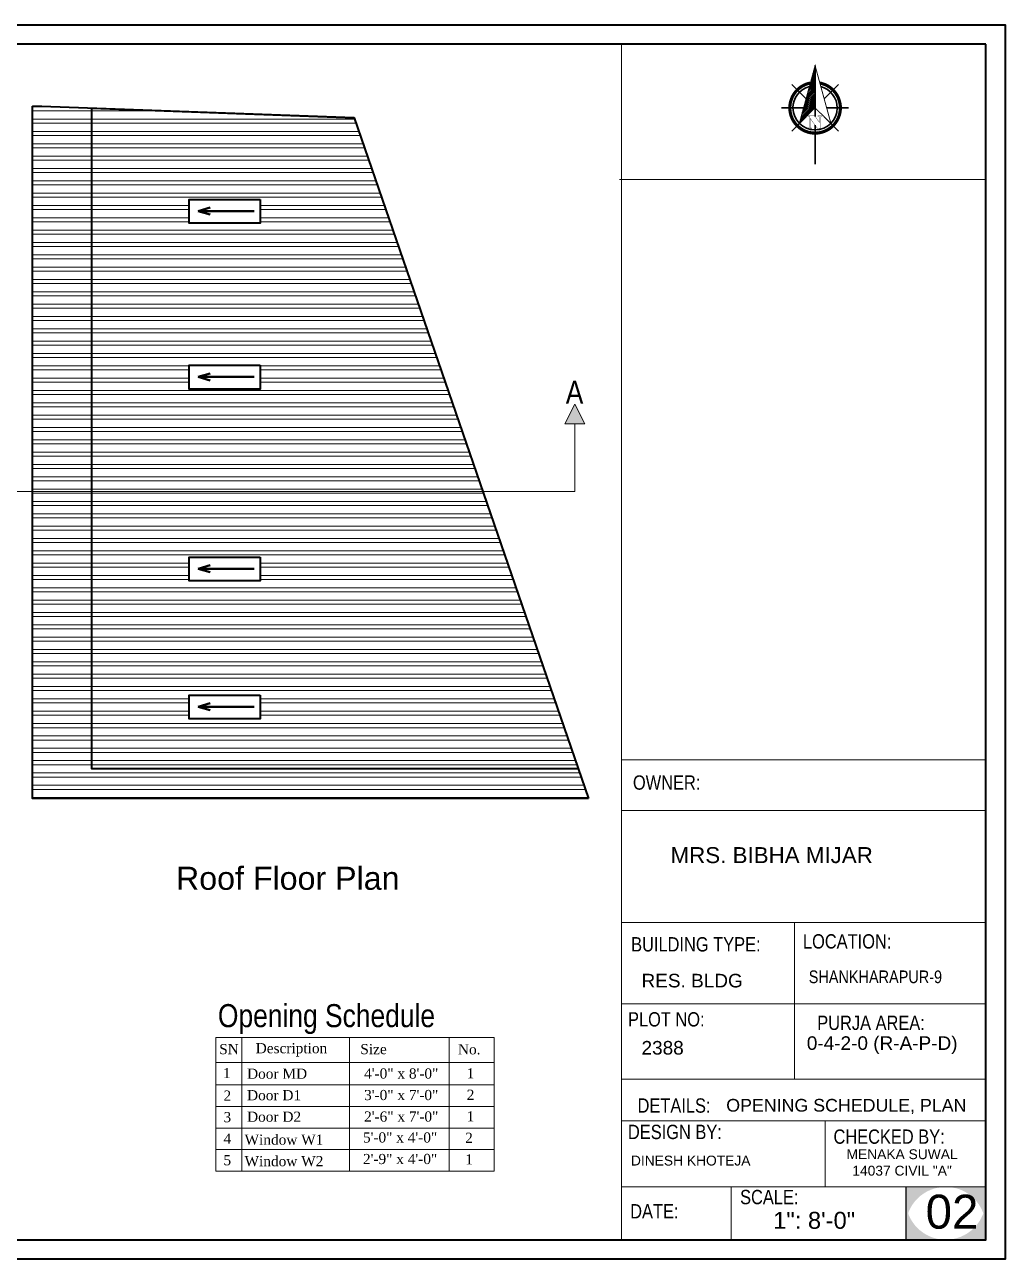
# Model space of a CAD drawing. Header units: inches. Extents: x 376358 to 406049, y -63575 to -53607.
# Drawn here: x 403954 to 404550, y -59273 to -58523 of the extents above; entities that cross this region are included whole.
import ezdxf

# ---------------------------------------------------------------- set-up
doc = ezdxf.new("R2010")
doc.units = ezdxf.units.IN
doc.header["$LTSCALE"] = 2
doc.header["$MEASUREMENT"] = 0
doc.layers.get('0').update_dxf_attribs({"linetype": 'CONTINUOUS'})
for name, color, linetype, lineweight in [('DIM_LINE', 173, 'CONTINUOUS', 20), ('DIMENTION', 140, 'CONTINUOUS', 0), ('door', 20, 'CONTINUOUS', 35), ('Rebars', 1, 'CONTINUOUS', 13), ('Siteplan', 7, 'CONTINUOUS', 30), ('steps', 253, 'CONTINUOUS', 20), ('TEXT', 181, 'CONTINUOUS', 25), ('WALL - A', 1, 'CONTINUOUS', 40)]:
    doc.layers.add(name, color=color, linetype=linetype, lineweight=lineweight)
doc.layers.add('Normal Wall', color=7, linetype='CONTINUOUS', lineweight=35, true_color=0xffaf89)
doc.layers.add('Rear Wall', color=7, linetype='CONTINUOUS', lineweight=20, true_color=0xd4e480)
doc.styles.get("Standard").update_dxf_attribs({"font": 'ARIALN.TTF'})
doc.styles.add('SwissBT', font='swiss.ttf', dxfattribs={"height": 12})
doc.styles.add('TIMES', font='times.ttf')
pattern_1 = [(180, (45016.619, -8639.9095), (-4e-16, -7.5), []), (180, (45014.119, -8637.4095), (-4e-16, -7.5), [])]

# ---------------------------------------------------------------- blocks, each defined once
blk = doc.blocks.new('*X29')
at = {"color": 0}
for p, q in [((146.95, -410.95), (147.62, -410.29)), ((147.15, -410.22), (147.62, -409.76)), ((147.35, -409.49), (147.62, -409.23)), ((147.55, -408.76), (147.62, -408.7)), ((145.56, -416.06), (147.62, -414)), ((145.76, -415.33), (147.62, -413.47)), ((145.96, -414.6), (147.62, -412.94)), ((146.16, -413.87), (147.62, -412.41)), ((146.36, -413.14), (147.62, -411.88)), ((146.55, -412.41), (147.62, -411.35)), ((146.75, -411.68), (147.62, -410.82)), ((143.96, -421.9), (147.62, -418.24)), ((144.16, -421.17), (147.62, -417.71)), ((144.36, -420.44), (147.62, -417.18)), ((144.56, -419.71), (147.62, -416.65)), ((144.76, -418.98), (147.62, -416.12)), ((144.96, -418.25), (147.62, -415.59)), ((145.16, -417.52), (147.62, -415.06)), ((145.36, -416.79), (147.62, -414.53)), ((142.76, -426.28), (147.62, -421.42)), ((142.96, -425.55), (147.62, -420.89)), ((143.16, -424.82), (147.62, -420.36)), ((143.36, -424.09), (147.62, -419.83)), ((143.56, -423.36), (147.62, -419.3)), ((143.76, -422.63), (147.62, -418.77))]:
    blk.add_line(p, q, dxfattribs=at)
blk = doc.blocks.new('NORTH_15')
for p, q in [((0, 3.66), (0, 10.62)), ((-2.87, 2.87), (-7.37, 7.37)), ((2.87, 2.87), (7.37, 7.37)), ((-13.37, 0), (2.72, 0)), ((5.49, 0), (17.83, 0)), ((-2.87, -2.87), (-7.37, -7.37)), ((0, -3.66), (0, -10.62)), ((2.87, -2.87), (7.37, -7.37))]:
    blk.add_line(p, q)
at = {"const_width": 1}
for points in [[(0, -8, 1), (0, 8, 0.359415), (-7.86, 1.52, 1)], [(-7.86, -1.52, 0.359415), (0, -8, 1)]]:
    blk.add_lwpolyline(points, format="xyb", dxfattribs=at)
for points, const_width in [([(4.96, -5.01), (-13.37, 0), (4.9, 5), (0, 0), (4.96, -5.01)], 0.3), ([(5.93, -1.55), (6, -1.55), (6.07, -1.54), (6.13, -1.53), (6.17, -1.52), (6.22, -1.51), (6.26, -1.49), (6.28, -1.47), (6.3, -1.45), (6.32, -1.42), (6.33, -1.39), (6.35, -1.34), (6.36, -1.29), (6.37, -1.23), (6.38, -1.16), (6.38, -1.08), (6.38, -1), (6.54, -1), (6.54, -2.34), (6.38, -2.34), (6.38, -2.3), (6.38, -2.23), (6.38, -2.16), (6.37, -2.09), (6.36, -2.04), (6.35, -1.99), (6.33, -1.95), (6.32, -1.91), (6.3, -1.88), (6.28, -1.86), (6.26, -1.83), (6.22, -1.81), (6.18, -1.8), (6.13, -1.78), (6.07, -1.77), (6.01, -1.76), (5.95, -1.76), (2.66, -1.76), (2.66, -2.34), (2.5, -2.34), (2.5, -0.16), (4.71, 1.44), (3.14, 1.44), (3.07, 1.44), (3, 1.43), (2.94, 1.42), (2.89, 1.41), (2.85, 1.4), (2.81, 1.38), (2.78, 1.36), (2.76, 1.34), (2.74, 1.31), (2.72, 1.27), (2.7, 1.22), (2.69, 1.17), (2.68, 1.11), (2.67, 1.04), (2.66, 0.97), (2.66, 0.89), (2.66, 0.87), (2.5, 0.87), (2.5, 2.21), (2.66, 2.21), (2.66, 2.17), (2.66, 2.09), (2.67, 2.03), (2.68, 1.97), (2.69, 1.91), (2.7, 1.86), (2.71, 1.82), (2.73, 1.78), (2.75, 1.76), (2.77, 1.74), (2.8, 1.72), (2.85, 1.7), (2.89, 1.68), (2.94, 1.67), (3, 1.66), (3.07, 1.66), (3.14, 1.66), (6.54, 1.66), (6.54, 0.75), (3.33, -1.55), (5.93, -1.55), (5.93, -1.55)], 0.1)]:
    blk.add_lwpolyline(points, dxfattribs=dict(const_width=const_width))
for start, end in [(90, 164.973), (270, 90), (195.027, 270)]:
    blk.add_arc((0, 0), 7, start, end)
at = {"rotation": 90}
blk.add_blockref('*X29', (-421.89, -147.62), dxfattribs=at)
blk = doc.blocks.new('A$C0BDB7EE9')
at = {"layer": 'Siteplan', "xscale": 2.999999999999779, "yscale": 2.999999999999779, "zscale": 2.999999999999779, "rotation": 247.8612575918487}
blk.add_blockref('NORTH_15', (20.2, 49.5), dxfattribs=at)
blk = doc.blocks.new('A$C327B4BBD')
at = {"layer": 'DIMENTION', "ltscale": 0.3, "xscale": 1.171875000000082, "yscale": 1.171875000000082, "zscale": 1.171875000000082, "rotation": 112.1387424081494}
blk.add_blockref('A$C0BDB7EE9', (16.1, 0), dxfattribs=at)

msp = doc.modelspace()

# ---------------------------------------------------------------- hatches: boundary and pattern name
at = {"linetype": 'ByBlock', "lineweight": 5}
msp.add_hatch(color=7, dxfattribs=at).paths.add_polyline_path([(404288.55, -58753.15), (404294.55, -58765.15), (404282.55, -58765.15)])
msp.add_hatch(color=0).paths.add_polyline_path([(404538.28, -59229.06), (404513.97, -59229.06, -0.414214), (404538.28, -59253.37)])
at = {"layer": 'DIM_LINE'}
h = msp.add_hatch(dxfattribs=at)
h.set_pattern_fill('ANSI32', color=256, scale=20, angle=135)
h.set_pattern_definition(pattern_1)
h.paths.add_polyline_path([(403994.93, -58573.37), (403958.93, -58572.07), (403958.93, -58806.32), (403994.93, -58806.32)])
h = msp.add_hatch(dxfattribs=at)
h.set_pattern_fill('ANSI32', color=256, scale=20, angle=135)
h.set_pattern_definition(pattern_1)
h.paths.add_polyline_path([(404154.43, -58579.11), (403994.93, -58573.37), (403994.93, -58806.32), (404232.68, -58806.32)])
h.paths.add_polyline_path([(404097.38, -58729.6), (404097.38, -58744.06), (404054.05, -58744.06), (404054.05, -58729.6)], flags=16)
h.paths.add_polyline_path([(404097.38, -58643.3), (404054.05, -58643.3), (404054.05, -58628.85), (404097.38, -58628.85)], flags=16)
h = msp.add_hatch(dxfattribs=at)
h.set_pattern_fill('ANSI32', color=256, scale=20, angle=135)
h.set_pattern_definition(pattern_1)
h.paths.add_polyline_path([(404296.94, -58992.89), (404290.74, -58974.89), (403994.93, -58974.89), (403994.93, -58806.32), (403958.93, -58806.32), (403958.93, -58992.89)])
h = msp.add_hatch(dxfattribs=at)
h.set_pattern_fill('ANSI32', color=256, scale=20, angle=135)
h.set_pattern_definition(pattern_1)
h.paths.add_polyline_path([(404290.74, -58974.89), (404232.68, -58806.32), (403994.93, -58806.32), (403994.93, -58974.89)])
h.paths.add_polyline_path([(404097.38, -58930.12), (404097.38, -58944.57), (404054.05, -58944.57), (404054.05, -58930.12)], flags=16)
h.paths.add_polyline_path([(404097.38, -58860.67), (404054.05, -58860.67), (404054.05, -58846.22), (404097.38, -58846.22)], flags=16)
at = {"layer": 'TEXT'}
for points in [[(404513.97, -59229.06), (404489.66, -59229.06), (404489.66, -59253.37, -0.414214)], [(404513.97, -59229.06), (404489.66, -59229.06), (404489.66, -59253.37, -0.414214)], [(404538.28, -59229.06), (404513.97, -59229.06, -0.414214), (404538.28, -59253.37)], [(404489.66, -59236.87), (404489.66, -59261.18), (404513.97, -59261.18, -0.414214)], [(404489.66, -59236.87), (404489.66, -59261.18), (404513.97, -59261.18, -0.414214)], [(404538.28, -59236.87, -0.414214), (404513.97, -59261.18), (404538.28, -59261.18)], [(404538.28, -59236.87, -0.414214), (404513.97, -59261.18), (404538.28, -59261.18)]]:
    msp.add_hatch(color=0, dxfattribs=at).paths.add_polyline_path(points)

# ---------------------------------------------------------------- linework, layer by layer
at = {"color": 7, "linetype": 'ByBlock', "lineweight": 5}
for p, q in [((404288.55, -58753.15), (404282.55, -58765.15)), ((404294.55, -58765.15), (404288.55, -58753.15)), ((404294.55, -58765.15), (404282.55, -58765.15)), ((404288.55, -58806.32), (404288.55, -58765.15)), ((404288.55, -58806.32), (403917.81, -58806.32))]:
    msp.add_line(p, q, dxfattribs=at)
at = {"color": 0}
msp.add_line((404489.66, -59229.06), (404489.66, -59261.18), dxfattribs=at)
msp.add_line((404489.66, -59229.06), (404489.66, -59261.18), dxfattribs=at)
at = {"layer": 'DIM_LINE'}
for points in [[(404054.05, -58628.85), (404054.05, -58643.3), (404097.38, -58643.3), (404097.38, -58628.85)], [(404054.05, -58729.6), (404054.05, -58744.06), (404097.38, -58744.06), (404097.38, -58729.6)], [(404054.05, -58846.22), (404054.05, -58860.67), (404097.38, -58860.67), (404097.38, -58846.22)], [(404054.05, -58930.12), (404054.05, -58944.57), (404097.38, -58944.57), (404097.38, -58930.12)]]:
    msp.add_lwpolyline(points, close=True, dxfattribs=at)
at = {"layer": 'door', "ltscale": 0.5}
msp.add_line((404154.43, -58579.11), (403958.93, -58572.07), dxfattribs=at)
for points in [[(404296.94, -58992.89), (403958.93, -58992.89), (403958.93, -58572.07)], [(404290.74, -58974.89), (403994.93, -58974.89), (403994.93, -58573.37), (404154.43, -58579.11), (404296.94, -58992.89)]]:
    msp.add_lwpolyline(points, dxfattribs=at)
for points in [[(404097.38, -58628.85), (404097.38, -58643.3), (404054.05, -58643.3), (404054.05, -58628.85)], [(404097.38, -58729.6), (404097.38, -58744.06), (404054.05, -58744.06), (404054.05, -58729.6)], [(404097.38, -58846.22), (404097.38, -58860.67), (404054.05, -58860.67), (404054.05, -58846.22)], [(404097.38, -58930.12), (404097.38, -58944.57), (404054.05, -58944.57), (404054.05, -58930.12)]]:
    msp.add_lwpolyline(points, close=True, dxfattribs=at)
at = {"layer": 'Normal Wall'}
for points in [[(403492.18, -58522.56), (404550.19, -58522.56), (404550.19, -59273.09), (403492.18, -59273.09)], [(403492.18, -58522.56), (404550.19, -58522.56), (404550.19, -59273.09), (403492.18, -59273.09)], [(404538.28, -58534.47), (403516, -58534.47), (403516, -59261.18), (404538.28, -59261.18)], [(404538.28, -58534.47), (403516, -58534.47), (403516, -59261.18), (404538.28, -59261.18)]]:
    msp.add_lwpolyline(points, close=True, dxfattribs=at)
at = {"layer": 'Rear Wall'}
for p, q in [((404316.86, -58978.74), (404316.86, -58534.47)), ((404315.68, -58616.77), (404538.28, -58616.77)), ((404316.86, -58969.48), (404538.28, -58969.48)), ((404316.86, -58969.48), (404538.28, -58969.48)), ((404316.86, -58969.48), (404538.28, -58969.48)), ((404316.86, -58969.48), (404538.28, -58969.48)), ((404316.86, -59000.28), (404538.28, -59000.28)), ((404316.86, -59000.28), (404538.28, -59000.28)), ((404316.86, -59068.34), (404538.28, -59068.34)), ((404316.86, -59068.34), (404538.28, -59068.34)), ((404422.13, -59068.34), (404422.13, -59154.24)), ((404422.13, -59068.34), (404422.13, -59163.51)), ((404316.86, -59117.83), (404538.28, -59117.83)), ((404316.86, -59117.83), (404538.28, -59117.83)), ((404316.86, -59163.51), (404538.28, -59163.51)), ((404316.86, -59188.94), (404538.28, -59188.94)), ((404316.86, -59188.94), (404538.28, -59188.94)), ((404440.71, -59229.06), (404440.71, -59188.94)), ((404440.71, -59229.06), (404440.71, -59188.94)), ((404316.86, -59229.06), (404538.28, -59229.06)), ((404316.86, -59229.06), (404538.28, -59229.06)), ((404383.6, -59229.06), (404383.6, -59261.18)), ((404383.6, -59229.06), (404383.6, -59261.18))]:
    msp.add_line(p, q, dxfattribs=at)
msp.add_lwpolyline([(404316.86, -58969.48), (404538.28, -58969.48), (404538.28, -59261.18), (404316.86, -59261.18)], close=True, dxfattribs=at)
msp.add_lwpolyline([(404316.86, -58969.48), (404538.28, -58969.48), (404538.28, -59261.18), (404316.86, -59261.18)], close=True, dxfattribs=at)
at = {"layer": 'steps', "color": 7, "lineweight": 5, "ltscale": 0.3}
for p, q in [((404070.26, -59138.17), (404239.48, -59138.17)), ((404070.26, -59219.44), (404070.26, -59138.17)), ((404086.21, -59138.17), (404086.21, -59219.44)), ((404151.62, -59138.17), (404151.62, -59219.44)), ((404212.17, -59138.17), (404212.17, -59219.44)), ((404239.48, -59138.17), (404239.48, -59219.44)), ((404070.26, -59153.53), (404239.48, -59153.53)), ((404070.26, -59153.53), (404239.48, -59153.53)), ((404070.26, -59167.11), (404239.48, -59167.11)), ((404070.26, -59180.19), (404239.48, -59180.19)), ((404070.26, -59193.27), (404239.48, -59193.27)), ((404070.26, -59206.36), (404239.48, -59206.36)), ((404070.26, -59219.44), (404239.48, -59219.44))]:
    msp.add_line(p, q, dxfattribs=at)
at = {"layer": 'WALL - A'}
for p, q in [((404059.64, -58635.88), (404066.94, -58633.75)), ((404093.62, -58635.88), (404059.64, -58635.88)), ((404059.64, -58635.88), (404066.94, -58638.01)), ((404059.64, -58736.64), (404066.94, -58734.51)), ((404093.62, -58736.64), (404059.64, -58736.64)), ((404059.64, -58736.64), (404066.94, -58738.76)), ((404059.64, -58853.25), (404066.94, -58851.13)), ((404093.62, -58853.25), (404059.64, -58853.25)), ((404059.64, -58853.25), (404066.94, -58855.38)), ((404059.64, -58937.15), (404066.94, -58935.03)), ((404093.62, -58937.15), (404059.64, -58937.15)), ((404059.64, -58937.15), (404066.94, -58939.28))]:
    msp.add_line(p, q, dxfattribs=at)

# ---------------------------------------------------------------- block references
at = {"layer": 'Rebars', "xscale": 0.5459999999999999, "yscale": 0.5459999999999999, "zscale": 0.5459999999999999, "rotation": 270}
msp.add_blockref('A$C327B4BBD', (404434.55, -58598.55), dxfattribs=at)

# ---------------------------------------------------------------- texts
at = {"color": 0}
for s, p in [('OWNER:', (404323.86, -58987.62)), ('LOCATION:', (404427.2, -59084.17))]:
    msp.add_text(s, height=8.704, dxfattribs=at).set_placement(p)
at = {"color": 7, "linetype": 'ByBlock', "lineweight": 5}
msp.add_text('Opening Schedule', height=14, dxfattribs=at).set_placement((404071.62, -59131.97))
at = {"color": 7, "linetype": 'ByBlock', "lineweight": 5, "char_height": 14}
for s, insert, width, attachment_point in [('A', (404293.73, -58739.04), 26.5803, 3), ('{\\fArial CE|b0|i0|c0|p34;Roof\\fArial CE|b0|i0|c238|p34; Floor Plan}', (404114.07, -59041.56), 235.547, 5)]:
    msp.add_mtext(s, dxfattribs=dict(at, insert=insert, width=width, attachment_point=attachment_point))
at = {"layer": 'steps', "color": 7, "lineweight": 5, "ltscale": 0.3, "style": 'TIMES'}
for s, height, p in [('Description', 6.169, (404094.59, -59147.83)), ('SN', 6.169, (404072.39, -59148.39)), ('Size', 6.169, (404158.18, -59148.39)), ('No.', 6.169, (404217.52, -59148.52)), ('1', 6.17, (404074.7, -59162.94)), ('Door MD', 6.169, (404089.33, -59163.32)), ('4\'-0" x 8\'-0"', 6.169, (404160.47, -59163.23)), ('1', 6.17, (404222.84, -59163.07)), ('2', 6.17, (404075.01, -59176.66)), ('Door D1', 6.169, (404089.33, -59176.41)), ('3\'-0" x 7\'-0"', 6.169, (404160.47, -59176.31)), ('2', 6.17, (404222.84, -59176.15)), ('3', 6.17, (404075.01, -59189.74)), ('Door D2', 6.169, (404089.33, -59189.49)), ('2\'-6" x 7\'-0"', 6.169, (404160.47, -59189.4)), ('1', 6.17, (404222.84, -59189.23)), ('4', 6.17, (404075.01, -59202.82)), ('Window W1', 6.169, (404087.83, -59203.41)), ('5\'-0" x 4\'-0"', 6.169, (404159.78, -59202.1)), ('2', 6.17, (404221.9, -59202.32)), ('2\'-9" x 4\'-0"', 6.169, (404159.78, -59215.19)), ('5', 6.17, (404075.01, -59215.9)), ('Window W2', 6.169, (404087.83, -59216.5)), ('1', 6.17, (404221.9, -59215.4))]:
    msp.add_text(s, height=height, dxfattribs=at).set_placement(p)
at = {"layer": 'TEXT', "color": 0}
for s, height, p in [('OWNER:', 8.704, (404323.86, -58987.62)), ('LOCATION:', 8.704, (404427.2, -59084.17)), ('CHECKED BY:', 8.7044, (404445.77, -59202.86)), ('CHECKED BY:', 8.7044, (404445.77, -59202.86)), ('SCALE:', 8.704, (404389, -59239.59)), ('SCALE:', 8.704, (404389, -59239.59))]:
    msp.add_text(s, height=height, dxfattribs=at).set_placement(p)
at = {"layer": 'TEXT', "color": 0, "linetype": 'ByBlock', "style": 'SwissBT'}
for s, insert, char_height, width, attachment_point in [('MRS. BIBHA MIJAR', (404408.2, -59022.52), 9.72, 217.5111, 2), ('OPENING SCHEDULE, PLAN', (404380.58, -59175.59), 7.7396, 268.5322, 1), ('MENAKA SUWAL\\P14037 CIVIL "A"', (404487.45, -59206.2), 6, 88.5492, 2), ('DINESH KHOTEJA', (404322.65, -59210.07), 6, 201.5276, 1)]:
    msp.add_mtext(s, dxfattribs=dict(at, insert=insert, char_height=char_height, width=width, attachment_point=attachment_point))
at = {"layer": 'TEXT', "color": 0, "attachment_point": 1}
for s, insert, char_height, width in [('BUILDING TYPE:', (404322.78, -59077.25), 8.7044, 148.5551), ('BUILDING TYPE:', (404322.78, -59077.25), 8.7044, 148.5551), ('PLOT NO: ', (404320.88, -59122.86), 8.704, 138.0271), ('PLOT NO: ', (404320.88, -59122.86), 8.704, 138.0271), ('PURJA AREA:', (404435.89, -59124.97), 8.7044, 197.5821), ('PURJA AREA:', (404435.89, -59124.97), 8.7044, 197.5821), ('DETAILS: ', (404326.69, -59175.25), 8.704, 138.0271), ('DESIGN BY:', (404320.84, -59191.3), 8.704, 138.0271), ('DESIGN BY:', (404320.84, -59191.3), 8.704, 138.0271), ('DATE:', (404322.19, -59239.53), 8.704, 34.8177)]:
    msp.add_mtext(s, dxfattribs=dict(at, insert=insert, char_height=char_height, width=width))
at = {"layer": 'TEXT', "color": 0, "style": 'SwissBT'}
for s, insert, char_height, width, attachment_point in [('RES. BLDG', (404329.09, -59099.55), 8.256, 163.2142, 1), ('RES. BLDG', (404329.09, -59099.55), 8.256, 163.2142, 1), ('2388', (404329.09, -59140.37), 8.256, 163.2142, 1), ('0-4-2-0 (R-A-P-D)', (404475.35, -59137.53), 8.2555, 163.2142, 2), ('02', (404501.77, -59233.83), 20.639, 20.1585, 1)]:
    msp.add_mtext(s, dxfattribs=dict(at, insert=insert, char_height=char_height, width=width, attachment_point=attachment_point))
at = {"layer": 'TEXT', "color": 0, "linetype": 'ByBlock', "insert": (404430.73, -59097.52), "char_height": 7.6711, "attachment_point": 1}
msp.add_mtext_dynamic_manual_height_columns('SHANKHARAPUR-9', width=381.0351, gutter_width=1.53, heights=[0], dxfattribs=at)
at = {"layer": 'TEXT', "color": 0, "ltscale": 0.5, "insert": (404409.08, -59244.24), "char_height": 10.319, "width": 127.5344, "attachment_point": 1, "style": 'SwissBT'}
msp.add_mtext('1": 8\'-0"', dxfattribs=at)
msp.add_mtext('1": 8\'-0"', dxfattribs=at)

doc.saveas('drawing.dxf')
